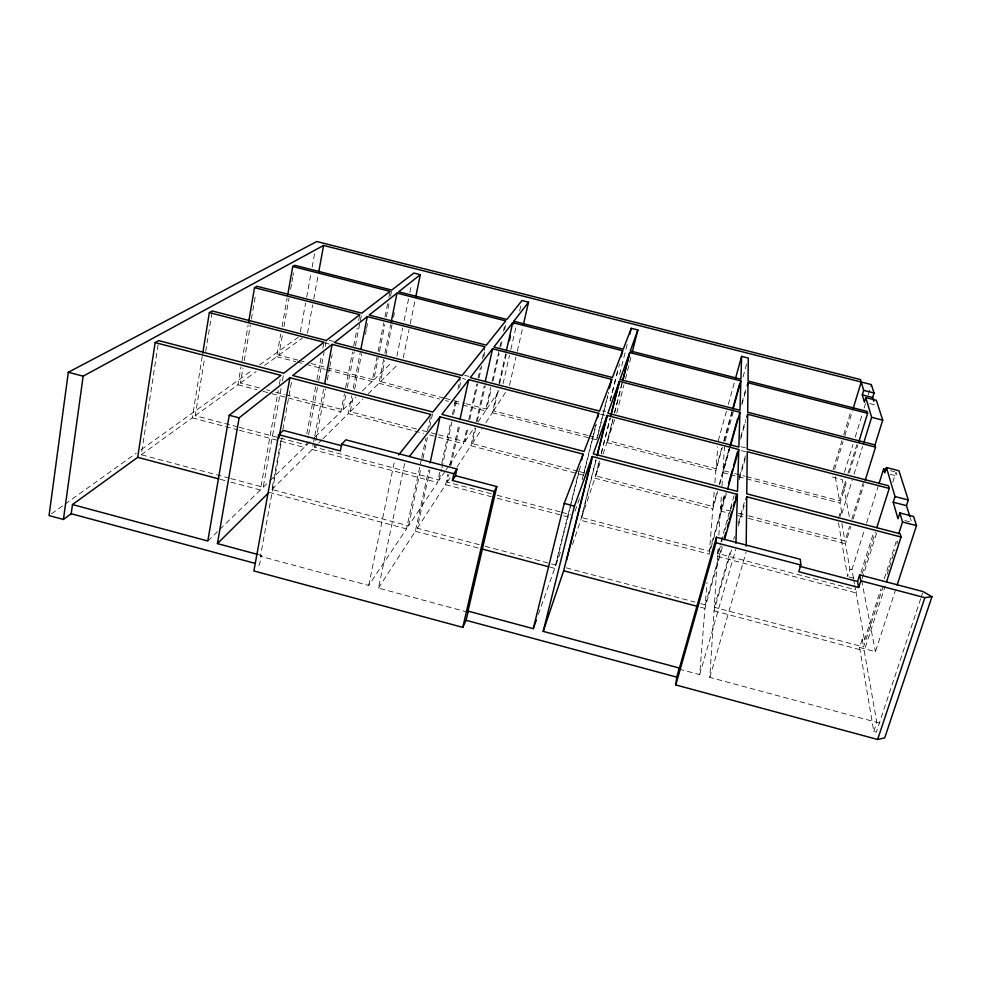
<?xml version="1.0" encoding="UTF-8"?>
<svg xmlns="http://www.w3.org/2000/svg" width="981" height="981" viewBox="0 0 981 981"><rect width="100%" height="100%" fill="white"/><g stroke="black" fill="none" stroke-linecap="round" stroke-linejoin="round"><path stroke-width="0.74" stroke-dasharray="4.91 3.68" d="M879.368 723.046L709.803 677.368L714.045 610.807L732.488 546.491M883.256 586.013L863.562 646.97L714.266 607.239L717.516 556.374L721.28 543.106M854.733 585.449L855.506 589.74L717.7 553.419L718.178 545.841M718.852 535.246L720.397 511.003L725.364 493.418M730.931 511.236L720.557 508.526L721.513 493.566M721.991 486.086L722.85 472.634L729.447 449.053M728.883 472.045L722.985 470.512L724.481 446.931M679.159 669.103L699.698 674.646L704.947 608.392L723.255 544.063M700.802 603.646L705.229 604.836L707.007 582.493M596.056 460.248L581.623 517.539L709.484 551.248L712.819 509.029L717.749 491.444M599.44 461.045L595.7 475.871L713.015 506.552L714.315 490.169M714.904 482.726L715.848 470.819L722.421 447.238M612.831 419.991L607.619 440.555L716.02 468.71L717.761 446.686M229.444 478.201L141.289 454.743L158.481 342.124M141.289 454.743L192.264 417.832L202.27 356.213M237.745 426.894L195.231 415.686L204.735 357.354M205.716 351.37L212.055 312.485M195.231 415.686L237.917 384.785L240.983 366.845M242 360.873L248.144 325.005M259.462 387.949L240.419 382.97L242.969 368.096M244.244 360.652L250.376 324.944M251.394 318.997L255.734 293.711M264.6 365.459L276.679 356.716L280.701 334.153M282.05 326.636L287.139 298.065M297.819 360.088L278.825 355.159L282.577 334.202M283.914 326.71L288.99 298.261M290.597 289.285L291.664 283.288M291.933 281.792L292.743 277.304M293 275.808L293.54 272.816M219.854 529.311L260.357 489.985L278.261 390.463M279.34 384.429L280.431 378.408M230.903 478.593L263.227 487.201L281.093 388.206M282.442 380.714L283.791 373.209M300.333 331.848L305.557 303.239M306.648 297.218L311.038 273.135M312.142 267.114L314.889 252.068M439.807 472.18L437.551 482.529L408.55 525.865L271.909 489.507L281.204 438.519M282.847 429.519L291.602 381.523M421.438 459.059L406.514 528.906L368.672 585.449L260.443 556.288L282.062 437.906M258.322 554.621L261.253 555.405L259.573 564.566L256.728 567.754M307.482 333.123L312.669 304.895M313.761 298.947L318.138 275.171M269.714 480.911L304.245 447.373L304.809 444.368M306.783 433.86L315.808 385.803M316.937 379.794L321.449 355.772M322.859 348.267L323.988 342.259M280.247 438.102L306.636 445.055L308.328 436.091M308.598 434.595L317.599 386.784M318.727 380.8L324.073 352.412M325.189 346.44L326.317 340.456M271.909 489.507L312.203 449.47L313.344 443.461M313.626 441.965L314.484 437.452M314.766 435.956L323.595 389.408M445.092 471.272L439.243 480.003L314.558 447.14L325.618 388.868M327.323 379.905L328.463 373.933M328.745 372.437L329.591 367.949M329.886 366.465L332.154 354.509M315.22 436.729L340.947 411.738L344.429 393.822M345.594 387.838L352.547 352.007M353.712 346.035L357.182 328.108M358.641 320.64L359.794 314.668M285.827 394.84L342.958 409.776L345.852 394.914M347.299 387.483L354.239 351.811M355.392 345.864L360.027 322.075M360.309 320.591L361.756 313.16M322.982 438.765L348.267 413.651L351.774 395.735M353.234 388.268L360.26 352.424M416.398 428.979L350.242 411.689L353.454 395.331M354.619 389.396L361.621 353.712M365.41 334.398L366.281 329.935M366.575 328.451L368.034 321.02M362.381 390.929L372.093 381.499L376.888 357.452M378.09 351.443L383.792 322.896M384.981 316.888L387.691 303.362M388.881 297.353L390.082 291.345M327.053 367.679L373.81 379.831L378.298 357.391M379.488 351.406L384.871 324.466M386.367 316.986L389.359 302.025M390.561 296.041L391.75 290.057M368.267 393.786L378.862 383.264L383.694 359.218M384.908 353.209L390.646 324.662M443.927 398.041L380.554 381.584L384.773 360.64M385.974 354.656L392.008 324.723M393.516 317.243L394.411 312.755M396.888 356.226L402.651 327.997M404.16 320.579L408.697 298.298M409.911 292.35L411.419 284.919M403.24 357.869L409.028 329.641M410.254 323.705L415.135 299.941M368.672 585.449L394.816 459.733M467.753 612.144L378.458 588.085L404.895 462.382M421.756 457.575L425.877 438.262M427.471 430.831L430.647 415.969M408.55 525.865L421.045 467.459M422.97 458.483L427.458 437.514M429.703 427.029L432.584 413.553M378.458 588.085L415.355 531.273L428.501 470.34M479.231 544.688L417.342 528.207L429.948 469.813M441.744 463.314L450.782 421.904M452.4 414.509L455.625 399.733M457.894 389.371L460.15 379.022M439.243 480.003L441.524 469.568M441.855 468.072L451.959 421.805M453.59 414.35L457.183 397.93M459.464 387.483L460.763 381.511M417.342 528.207L445.607 484.651L447.888 474.301M449.838 465.435L458.961 424.037M491.297 493.737L447.25 482.125L448.906 474.657M450.88 465.705L460.089 423.927M449.273 465.019L463.473 443.792L467.128 427.385M468.783 419.929L476.729 384.123M478.054 378.151L480.371 367.716M482.358 358.764L484.688 348.316M438.446 434.755L464.896 441.671L468.195 426.821M469.85 419.39L477.772 383.755M479.096 377.82L481.732 365.938M483.719 357.023L485.031 351.088M457.036 467.066L470.88 445.73L474.89 427.826M476.226 421.867L484.234 386.06M577.968 471.236L472.266 443.596L475.932 427.262M477.257 421.327L485.239 385.692M478.054 422.014L485.46 410.953L490.782 387.323M492.106 381.425L499.427 348.942M499.758 347.458L501.095 341.547M503.412 331.21L504.418 326.783M466.036 403.78L486.674 409.138L491.383 388.206M493.075 380.738L499.133 353.834M500.825 346.354L502.174 340.382M504.528 329.91L505.546 325.422M485.889 422.615L492.303 412.731L497.33 390.585M498.998 383.203L505.705 353.675M587.509 435.331L493.492 410.916L498.238 389.984M499.599 384L506.38 354.104M503.069 383.657L509.495 355.453M510.843 349.518L516.251 325.766M519.636 310.928L520.985 304.993M509.482 385.312L515.945 357.109M517.306 351.173L522.75 327.433M538.373 614.327L554.694 568.379L579.403 468.967M551.445 563.903L555.859 565.081L570.905 504.577M571.273 503.094L580.445 466.208M582.125 479.746L596.141 423.633M583.425 475.736L596.264 424.307M596.62 439.537L607.668 395.515M597.92 435.356L608.698 392.351M610.059 400.898L618.214 368.439M610.341 400.567L619.575 363.853M572.499 544.578L580.703 520.286L595.933 459.746M619.661 374.288L627.141 344.625M581.623 517.539L594.915 478.176L599.366 460.567M601.218 453.234L610.108 418.016M601.316 453.627L610.305 418.029M603.045 454.117L606.957 442.517L612.929 418.924M614.425 413.026L621.893 383.522M614.682 412.645L622.126 383.264M616.791 413.026L623.941 384.859M625.437 378.924L631.077 356.679M718.227 440.825L726.7 410.242M728.319 404.417L734.769 381.119M716.02 468.71L721.734 448.158M723.782 440.825L731.949 411.48M724.052 441.34L732.255 411.873M725.167 441.058L733.285 411.934M743.022 376.998L746.676 363.89M722.985 470.512L729.141 448.501M741.881 403.019L745.572 389.813M713.015 506.552L717.516 490.5M719.147 484.663L729.361 448.194M741.832 404.846L745.535 391.591M719.796 484.111L729.656 448.93M720.557 508.526L725.082 492.474M740.704 437.036L745.634 419.537M740.643 439.194L745.597 421.609M709.484 551.248L726.026 492.56M726.296 493.737L709.251 554.191L580.703 520.286M717.7 553.419L720.618 543.143M721.035 541.671L734.364 494.731M739.355 477.122L745.609 455.123M721.697 541.622L723.377 535.724M725.045 529.838L725.891 526.883M727.559 520.985L728.405 518.042M730.489 510.672L732.169 504.774M739.294 479.709L745.572 457.587M705.229 604.836L721.991 545.902M714.266 607.239L730.735 549.789M733.69 539.476L734.536 536.533M738.337 523.278L744.248 502.652M738.362 526.024L744.223 505.558M699.698 674.646L735.713 549.458M709.803 677.368L746.124 552.193M833.127 469.641L841.956 440.592M843.721 434.779L851.226 410.083M834.647 469.335L843.059 441.683M844.837 435.858L852.366 411.113M844.457 472.253L852.967 444.491M855.211 437.183L862.373 413.81M864.175 407.961L865.512 403.571M868.197 394.803L871.336 384.577M746.59 476.643L839.577 500.8L846.235 479.169M848.001 473.394L856.867 444.565M838.412 518.557L840.079 513.173L841.882 513.639L839.994 503.069L847.118 479.893M849.338 472.658L857.811 445.141M841.882 513.639L852.244 480.065M854.046 474.228L862.618 446.49M748.699 515.883L844.972 541.058L849.509 526.49M851.778 519.207L863.292 482.542M838.51 522.885L847.584 576.558L849.914 569.176L845.438 543.719L850.834 526.417M853.078 519.207L863.856 484.614M853.458 578.287L851.913 569.703L864.335 530.28M866.628 522.971L878.118 486.466M860.999 572.413L873.826 531.972M920.668 598.79L876.352 732.145L873.789 731.458L859.577 647.472L862.213 639.281L864.482 639.882L856.07 592.916L857.455 588.563M862.066 574.044L875.42 531.96M862.091 578.815L876.756 532.683M892.784 482.223L895.996 472.131L897.235 476.104L890.307 474.314M864.482 639.882L880.926 588.943M884.212 578.753L897.357 537.993M887.008 574.4L888.884 568.6M889.35 567.153L894.979 549.728M896.855 543.928L897.787 541.022M873.789 731.458L876.806 722.359L864.236 650.808L885.205 585.988M859.577 647.472L875.408 651.691L895.248 590.832M921.147 597.355L922.581 593.015M595.7 475.871L600.593 461.377M607.619 440.555L614.952 418.85M555.859 565.081L561.426 549.434M575.001 511.211L579.477 498.606M447.25 482.125L451.334 475.846M472.266 443.596L481.879 428.783M493.492 410.916L506.674 390.597M445.926 470.022L448.427 466.269M464.896 441.671L473.946 428.157M486.674 409.138L499.354 390.193M260.443 556.288L261.253 555.405M314.558 447.14L317.709 444.001M318.764 442.958L321.927 439.819M350.242 411.689L362.97 399.046M380.554 381.584L398.678 363.583M207.813 541.009L218.763 530.378M263.227 487.201L268.635 481.953M306.636 445.055L314.141 437.759M342.958 409.776L355.907 397.207M373.81 379.831L392.253 361.928M240.419 382.97L256.139 371.591M278.825 355.159L302.271 338.187M51.539 513.799L63.998 504.884M65.249 503.989L136.273 453.173M141.264 449.605L252.166 370.242M259.634 364.895L298.273 337.256M869.681 403.547L874.954 404.883M890.503 470.721L894.623 471.775M329.187 340.297L333.589 341.425M464.577 375.282L468.979 376.41M602.53 410.929L605.498 411.689M741.035 446.711L745.474 447.863M324.723 342.884L329.162 344.037M462.615 378.531L465.57 379.304M600.507 414.19L604.946 415.343M741.354 450.61L745.805 451.763M832.317 476.999L842.225 479.562L849.767 518.679M299.291 360.468L305.128 361.989M310.977 363.51L325.594 367.299M445.399 398.421L452.768 400.334M454.252 400.714L464.565 403.399M588.98 435.711L597.797 438.004M734.794 473.578L745.119 476.263M276.679 356.716L295.759 361.67M297.231 362.05L304.576 363.963M306.035 364.343L325.116 369.297M326.587 369.678L372.093 381.499M378.862 383.264L439.562 399.034M445.484 400.567L448.44 401.339M454.362 402.872L485.46 410.953M492.303 412.731L589.704 438.041M591.187 438.421L598.557 440.334M606.957 442.517L715.848 470.819M722.85 472.634L728.773 474.166M730.256 474.559L745.094 478.409M746.566 478.802L839.994 503.069M904.838 520.543L911.692 522.321L910.393 518.152M266.783 389.862L269.714 390.622M275.575 392.155L284.367 394.46M422.271 430.524L429.617 432.437M431.088 432.829L436.974 434.362M579.44 471.616L586.773 473.541M738.337 513.173L747.215 515.491M237.917 384.785L257.047 389.788M262.933 391.333L270.302 393.258M271.774 393.639L340.947 411.738M348.267 413.651L423.596 433.357M429.506 434.902L436.888 436.839M438.372 437.219L463.473 443.792M470.88 445.73L582.996 475.062M594.915 478.176L712.819 509.029M720.397 511.003L729.226 513.321M738.055 515.626L746.884 517.931M748.356 518.324L845.438 543.719M849.914 569.176L851.913 569.703M848.994 576.926L856.021 578.778M239.205 427.275L278.788 437.71M497.171 495.282L560.298 511.923M561.77 512.303L570.574 514.633M192.264 417.832L237.942 429.886M239.413 430.267L304.245 447.373M312.203 449.47L437.551 482.529M445.607 484.651L491.358 496.729M497.269 498.274L572.536 518.127M717.516 556.374L856.07 592.916M485.129 546.245L549.973 563.511M566.258 567.84L694.879 602.076M220.455 479.366L224.894 480.543M230.805 482.125L260.357 489.985M269.076 492.315L406.514 528.906M415.355 531.273L479.893 548.453M550.292 567.202L554.694 568.379M700.532 607.214L704.947 608.392M714.045 610.807L864.236 650.808M861.637 580.262L875.408 651.691M835.285 476.791L839.577 500.8M853.715 579.722L854.476 584.014M840.079 513.173L840.594 516.104M841.882 523.437L844.972 541.058M862.213 639.281L863.562 646.97"/><path stroke-width="1.47" d="M746.185 546.209L746.737 496.791L901.048 537.012L886.603 581.659M865.205 480.285L875.543 447.128L747.669 414.289L747.277 449.249L888.479 485.742L889.24 488.415L876.806 527.594M858.694 442.247L867.609 413.283L748.013 382.749L747.681 412.241L874.905 444.896L875.543 447.128M735.909 543.339L737.405 494.35L592.291 456.533L574.461 506.086L543.204 631.359L679.281 668.012L679.159 669.103L716.424 537.245L800.312 559.305L800.815 565.019L798.779 571.702L858.669 587.484L860.803 580.801L859.675 574.903L923.06 591.568L931.95 596.706L884.703 737.884L877.615 739.478L675.811 684.946L676.706 677.123L679.281 668.012M738.779 449.506L737.491 491.407L593.272 453.835L607.08 415.454L738.779 449.506L727.546 489.311M739.919 412.29L738.852 447.078L607.889 413.234L619.367 381.339L739.919 412.29L730.477 445.999M740.876 380.922L739.981 410.266L620.041 379.475L629.728 352.547L740.876 380.922L733.077 408.918M867.609 413.283L867.057 411.395L748.037 381.008L748.295 358.065L741.624 356.373L740.925 379.193L630.305 350.953L637.846 329.984L631.249 328.316L623.278 349.162L513.848 321.228L513.161 324.208M675.811 684.946L716.044 542.714L716.424 537.245M874.586 446.257L882.716 420.126L876.364 400.297L865.818 397.612L864.42 402.198L862.311 394.889L863.685 390.377L860.496 379.573L316.802 241.522L68.314 372.265L49.05 515.589L63.422 519.464L71.208 513.737L72.484 504.553L137.708 457.33L155.145 342.59L158.701 340.628L283.791 373.209L323.988 342.259L209.345 312.62L202.76 353.197M63.422 519.464L83.152 376.177L323.607 245.446L871.336 384.577L874.034 393.001L872.649 397.526L873.801 401.204M155.145 342.59L280.971 375.392L229.235 415.245L207.813 541.009L72.484 504.553M248.647 322.013L254.533 287.641L257.01 286.268L361.756 313.16L390.082 291.345L292.767 266.489L287.678 295.06M256.863 554.216L217.439 543.597L239.131 417.845L289.922 377.722L430.966 414.485L398.617 454.963M341.633 445.73L283.423 430.414L278.653 434.669L253.895 570.942L462.774 627.374L466.098 620.299L468.219 611.151L533.272 628.686L536.337 620.066M278.947 438.029L289.922 377.722M318.69 272.203L323.607 245.446M324.736 383.399L332.13 344.368L460.469 377.55L432.903 412.057L292.694 375.527L332.13 344.368M455.442 475.687L496.815 486.576L494.191 491.456L452.388 480.445L455.442 475.687L456.913 469.028L345.864 439.831L341.695 444.209L340.382 450.929L278.653 434.669M360.849 349.444L367.274 316.593L485.019 346.833L462.076 375.539L334.423 342.553L367.274 316.593M391.26 321.658L396.998 293.111L505.742 320.885L486.355 345.153L369.199 315.073L396.998 293.111M415.736 296.961L420.309 274.68L413.847 273.037L391.75 290.057L294.876 265.324L292.767 266.489M430.095 462.909L440.04 416.851L583.094 454.129L581.61 460.064M459.93 419.598L468.722 379.684L598.729 413.295L597.613 417.722M452.388 480.445L453.884 473.725L456.913 469.028M485.239 381.584L492.585 348.77L611.715 379.365L609.508 388.169M506.368 350.72L512.732 322.663L622.665 350.744L621.181 356.643M509.433 340.652L510.451 336.176M523.425 324.453L528.526 302.197L522.002 300.542L506.895 319.45L398.642 291.811L420.309 274.68M462.774 627.374L494.191 491.456M496.815 486.576L467.753 612.144L468.219 611.151M533.272 628.686L564.234 503.4L583.094 454.129M543.204 631.359L563.658 570.758L592.291 456.533M566.626 560.077L591.788 459.733M597.049 455.319L607.08 415.454M597.159 455.834L607.141 416.165M629.753 334.239L631.249 328.316M610.844 415.086L619.367 381.339M611.053 415.061L619.293 382.431M622.641 380.567L629.728 352.547M622.861 380.334L629.189 355.367M632.205 352.228L637.846 329.984M735.578 378.212L741.624 356.373M733.175 407.078L739.699 383.596M730.171 445.276L737.528 419.01M747.191 385.692L748.013 382.749M746.835 417.219L747.669 414.289M728.503 483.756L732.648 469.09M733.469 466.147L737.614 451.481M724.505 537.073L725.768 532.646M727.436 526.76L728.699 522.333M729.533 519.39L731.63 512.021M733.31 506.135L734.561 501.708M735.394 498.765L736.657 494.35M724.505 539.673L737.405 494.35M745.903 499.709L746.737 496.791M853.249 408.206L861.22 382.014M863.513 443.559L871.631 417.293L865.818 397.612M879.037 483.547L883.636 468.943L886.383 469.654M909.951 516.754L906.469 505.632L908.296 499.979L898.939 470.757L886.456 467.545L884.776 472.891L883.636 468.943M858.669 587.484L857.566 581.525L859.675 574.903M897.137 585.032L916.512 525.62L913.593 516.496L899.859 512.94L897.983 518.765L893.213 502.198L895.015 496.545L886.456 467.545M898.768 533.627L902.532 521.99L899.859 512.94M877.615 739.478L924.862 597.662L931.95 596.706M598.729 413.295L584.124 451.444L441.928 414.399L468.722 379.684M611.715 379.365L599.575 411.076L470.279 377.66L492.585 348.77M622.665 350.744L612.426 377.513L493.884 347.078L512.732 322.663M409.518 456.386L440.04 416.851M513.848 321.228L528.526 302.197M217.439 543.597L267.997 493.382M209.345 312.62L212.288 310.989L326.317 340.456L359.794 314.668L254.533 287.641M863.685 390.377L874.034 393.001M862.311 394.889L872.649 397.526M871.631 417.293L882.716 420.126M889.24 488.415L747.252 451.701L746.774 493.823L900.129 533.774L901.048 537.012M895.015 496.545L908.296 499.979M893.213 502.198L906.469 505.632M902.532 521.99L916.512 525.62M68.314 372.265L83.152 376.177M341.695 444.209L453.884 473.725M716.044 542.714L800.815 565.019M860.803 580.801L924.862 597.662M229.235 415.245L239.131 417.845M564.234 503.4L574.461 506.086M799.785 566.319L857.566 581.525M137.708 457.33L218.984 478.973M482.824 549.237L548.833 566.81M563.658 570.758L697.589 606.43M71.208 513.737L255.158 563.376M466.098 620.299L676.706 677.123"/></g></svg>
